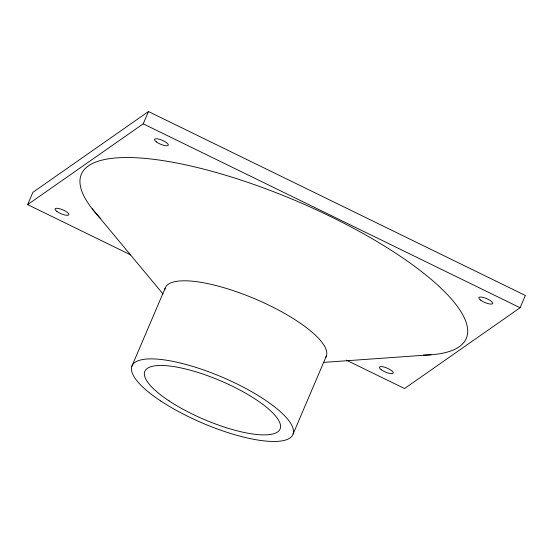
<?xml version="1.0" encoding="UTF-8"?>
<svg xmlns="http://www.w3.org/2000/svg" width="553" height="553" viewBox="0 0 553 553"><rect width="100%" height="100%" fill="white"/><g stroke="black" fill="none" stroke-linecap="round" stroke-linejoin="round"><path stroke-width="0.83" d="M130.791 254.954L27.65 204.617L32.897 192.32L148.46 111.533L525.35 295.461L520.103 307.751L404.54 388.545L346.378 360.162M27.65 204.617L143.22 123.824L148.46 111.533M131.828 366.328L165.133 288.258M293.09 434.022L326.394 355.952M323.54 362.395L431.064 354.75M143.22 123.824L520.103 307.751M92.164 208.751L163.031 294.023M164.766 289.876A87.464 24.989 23.1 0 1 253.951 298.433A87.464 24.989 23.1 0 1 325.682 357.425M100.812 218.656A209.228 59.772 23.1 0 1 163.446 160.688A209.228 59.772 23.1 0 1 416.582 267.783A209.228 59.772 23.1 0 1 423.315 355.102M160.854 401.049A87.464 24.989 23.1 0 0 292.385 435.501A87.464 24.989 23.1 0 0 184.142 363.978A87.464 24.989 23.1 0 0 160.854 401.049M169.087 400.911A73.514 21 23.1 0 0 279.638 429.868A73.514 21 23.1 0 0 188.656 369.757A73.514 21 23.1 0 0 169.087 400.911M381.245 369.715A7.5 2.143 23.1 0 0 392.976 373.344A7.5 2.143 23.1 0 0 384.77 367.247A7.5 2.143 23.1 0 0 381.245 369.715M56.876 211.412A7.5 2.143 23.1 0 0 68.6 215.041A7.5 2.143 23.1 0 0 60.401 208.951A7.5 2.143 23.1 0 0 56.876 211.412M156.34 141.879A7.5 2.143 23.1 0 0 168.064 145.508A7.5 2.143 23.1 0 0 159.865 139.418A7.5 2.143 23.1 0 0 156.34 141.879M480.709 300.182A7.5 2.143 23.1 0 0 492.44 303.811A7.5 2.143 23.1 0 0 484.241 297.714A7.5 2.143 23.1 0 0 480.709 300.182"/></g></svg>
